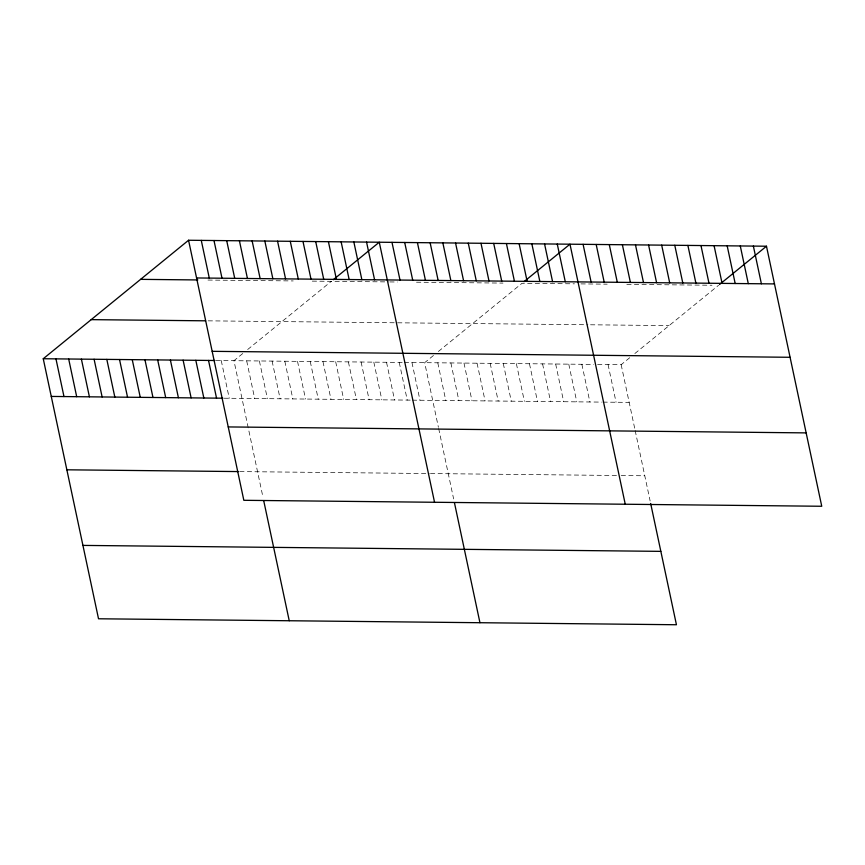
<?xml version="1.0" encoding="UTF-8"?>
<svg xmlns="http://www.w3.org/2000/svg" width="865" height="865" viewBox="0 0 865 865"><rect width="100%" height="100%" fill="white"/><g stroke="black" fill="none" stroke-linecap="round" stroke-linejoin="round"><path stroke-width="0.65" stroke-dasharray="4.33 3.24" d="M242.773 353.515L233.961 360.694L262.928 496.975M247.66 349.525L331.317 281.32M433.484 355.483L424.672 362.662L438.404 427.267M438.371 351.493L522.028 283.288L574.425 283.828M597.585 364.446L621.167 364.695L630.953 356.715M634.867 353.525L718.523 285.309M207.989 280.055L293.181 280.93M312.254 281.125L388.536 281.914M389.801 281.925L397.435 282.001M416.508 282.195L502.965 283.093M580.977 283.893L607.176 284.163M626.822 284.369L711.971 285.245M208.173 320.839L396.343 322.786M397.608 322.796L587.897 324.753M590.525 324.786L669.121 325.597M216.163 360.51L403.058 362.446M404.333 362.457L593.649 364.403M224.176 398.214L411.07 400.138M412.346 400.16L601.672 402.106M602.981 402.117L629.179 402.387M239.767 471.587L429.213 473.544M430.478 473.555L618.572 475.501M621.189 475.523L644.771 475.772M621.167 364.695L634.899 429.3M635.159 430.521L650.134 500.965M608.063 364.554L616.075 402.257M581.864 364.284L589.876 401.987M568.77 364.154L576.782 401.847M555.665 364.014L563.677 401.717M542.571 363.884L550.583 401.576M529.466 363.743L537.479 401.447M516.373 363.614L524.385 401.306M503.268 363.473L511.28 401.176M490.174 363.343L498.186 401.036M477.069 363.203L485.081 400.906M463.975 363.073L471.987 400.765M450.87 362.932L458.882 400.636M437.776 362.803L445.789 400.495M438.663 428.489L453.638 498.943M411.956 362.532L419.968 400.236M399.241 362.403L407.253 400.106M386.525 362.273L394.548 399.976M373.821 362.143L381.833 399.835M361.105 362.013L369.117 399.706M348.39 361.884L356.402 399.576M335.674 361.743L343.686 399.446M322.959 361.613L330.971 399.316M310.243 361.483L318.255 399.187M297.528 361.354L305.54 399.057M284.823 361.224L292.835 398.927M272.107 361.094L280.119 398.787M259.392 360.964L267.404 398.657M246.676 360.835L254.688 398.527M221.245 360.564L229.257 398.268"/><path stroke-width="1.3" d="M650.664 503.484L676.441 624.746L98.524 618.778L43.25 358.737L188.559 240.254L766.476 246.222L821.75 506.263L243.833 500.305L188.559 240.254M333.274 279.73L379.27 242.222L434.544 502.273M523.985 281.687L569.981 244.19L625.254 504.241M719.496 284.52L766.476 246.222M196.571 277.957L774.489 283.915M140.606 279.352L197.826 279.946M91.203 319.639L205.632 320.818M212.174 351.331L790.08 357.288M43.25 358.737L214.888 360.5M51.262 396.43L222.9 398.203M228.241 426.932L806.158 432.889M66.865 469.803L238.502 471.576M82.932 545.404L660.838 551.362M753.372 246.082L761.384 283.785M740.278 245.952L748.29 283.644M727.173 245.811L735.185 283.515M714.079 245.682L722.091 283.374M700.974 245.541L708.986 283.244M687.88 245.411L695.893 283.104M674.776 245.271L682.788 282.974M661.682 245.141L669.694 282.833M648.577 245L656.589 282.704M635.483 244.871L643.495 282.563M622.378 244.73L630.39 282.433M609.284 244.6L617.296 282.293M596.18 244.46L604.192 282.163M583.086 244.33L591.098 282.022M557.265 244.06L565.288 281.763M544.561 243.93L552.573 281.633M531.845 243.8L539.857 281.493M519.13 243.671L527.142 281.363M506.414 243.541L514.426 281.233M493.699 243.4L501.711 281.103M480.983 243.27L488.995 280.974M468.268 243.141L476.28 280.844M455.552 243.011L463.575 280.714M442.848 242.881L450.86 280.584M430.132 242.751L438.144 280.444M417.417 242.622L425.429 280.314M404.701 242.492L412.713 280.184M454.439 502.716L479.945 622.713M391.986 242.351L399.998 280.055M366.555 242.092L374.577 279.795M353.85 241.962L361.862 279.665M341.134 241.832L349.146 279.536M328.419 241.703L336.431 279.395M315.703 241.573L323.715 279.265M302.988 241.443L311 279.136M290.272 241.303L298.284 279.006M277.557 241.173L285.569 278.876M264.841 241.043L272.864 278.746M252.137 240.913L260.149 278.617M239.421 240.784L247.433 278.487M226.706 240.654L234.718 278.346M213.99 240.524L222.002 278.216M263.728 500.749L289.234 620.746M201.275 240.394L209.287 278.087M208.53 360.435L216.542 398.138M195.814 360.305L203.837 398.008M183.11 360.175L191.122 397.878M170.394 360.045L178.406 397.738M157.679 359.916L165.691 397.608M144.963 359.786L152.975 397.478M132.248 359.645L140.26 397.349M119.532 359.516L127.544 397.219M106.817 359.386L114.829 397.089M94.101 359.256L102.124 396.959M81.397 359.126L89.409 396.83M68.681 358.997L76.693 396.689M55.965 358.867L63.978 396.559"/></g></svg>
